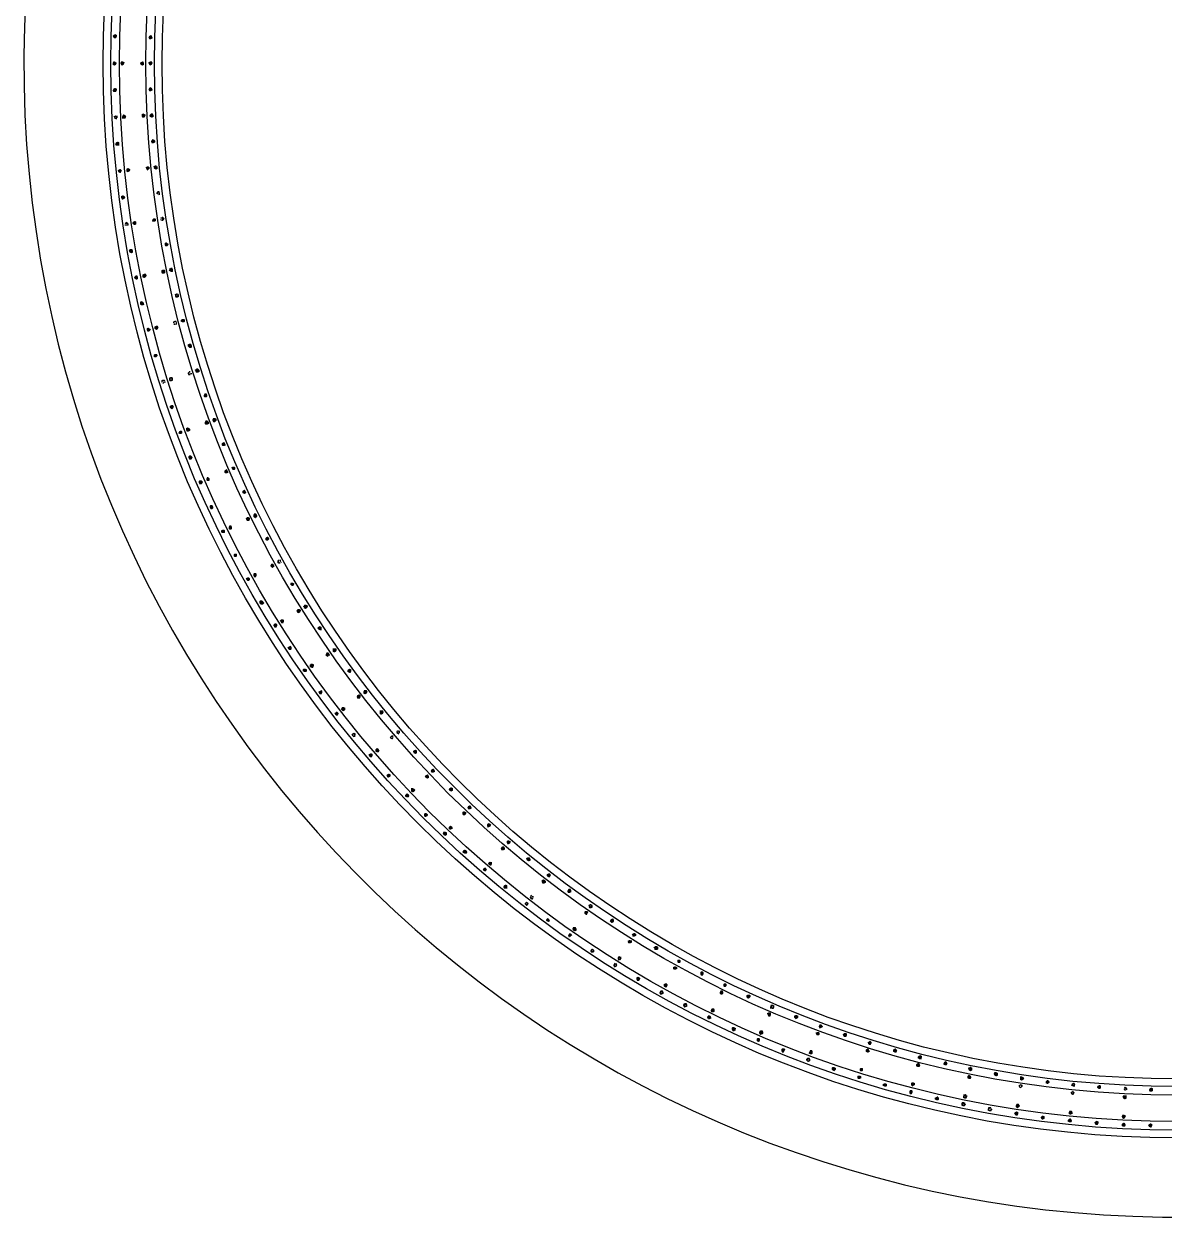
# Model space of a CAD drawing. Extents: x 157 to 1652, y -82 to 500.
# Drawn here: x 445.35 to 487.79, y 387.18 to 431.59 of the extents above; entities that cross this region are included whole.
import ezdxf

# ---------------------------------------------------------------- set-up
doc = ezdxf.new("R2010")
doc.units = 0
doc.header["$MEASUREMENT"] = 0
for name, color, linetype in [('PDF_BARRAS', 4, 'Continuous'), ('PDF_BARRAS-EN-VISTA-25', 4, 'Continuous'), ('PDF_CONTORNO-ENCOFRADO-25', 2, 'Continuous'), ('PDF_LINEAS-POS-ARMADURA', 4, 'Continuous')]:
    doc.layers.add(name, color=color, linetype=linetype)

msp = doc.modelspace()

# ---------------------------------------------------------------- hatches: boundary and pattern name
at = {"layer": 'PDF_BARRAS', "transparency": 33554559}
for points in [[(448.743, 431.211), (448.68, 431.18), (448.648, 431.148), (448.68, 431.084), (448.712, 431.053), (448.775, 431.053), (448.807, 431.116), (448.807, 431.18)], [(450.077, 431.021), (450.14, 431.053), (450.14, 431.084), (450.109, 431.148), (450.077, 431.18), (450.013, 431.148), (449.982, 431.084), (450.013, 431.021)], [(448.712, 430.196), (448.68, 430.196), (448.648, 430.132), (448.648, 430.069), (448.712, 430.037), (448.775, 430.069), (448.807, 430.132), (448.775, 430.164)], [(449.029, 430.196), (448.966, 430.196), (448.934, 430.132), (448.966, 430.069), (448.997, 430.037), (449.061, 430.069), (449.093, 430.132), (449.093, 430.164)], [(449.759, 430.037), (449.823, 430.069), (449.823, 430.132), (449.791, 430.196), (449.759, 430.196), (449.696, 430.164), (449.664, 430.132), (449.696, 430.069)], [(450.045, 430.037), (450.109, 430.069), (450.14, 430.132), (450.109, 430.196), (450.045, 430.196), (449.982, 430.164), (449.982, 430.132), (450.013, 430.069)], [(448.743, 429.211), (448.68, 429.18), (448.648, 429.116), (448.68, 429.053), (448.775, 429.053), (448.807, 429.116), (448.807, 429.18)], [(450.077, 429.084), (450.14, 429.116), (450.14, 429.148), (450.109, 429.211), (450.045, 429.243), (450.013, 429.211), (449.982, 429.148), (450.013, 429.084)], [(448.775, 428.196), (448.712, 428.164), (448.68, 428.132), (448.775, 428.132)], [(449.061, 428.227), (449.029, 428.196), (448.997, 428.132), (448.997, 428.069), (449.124, 428.069), (449.156, 428.132), (449.124, 428.196)], [(449.823, 428.1), (449.855, 428.132), (449.886, 428.196), (449.855, 428.227), (449.791, 428.259), (449.728, 428.227), (449.728, 428.164), (449.759, 428.1)], [(450.109, 428.1), (450.172, 428.132), (450.172, 428.196), (450.14, 428.259), (450.077, 428.259), (450.045, 428.227), (450.013, 428.164), (450.045, 428.132)], [(450.172, 427.148), (450.235, 427.18), (450.235, 427.243), (450.204, 427.275), (450.14, 427.307), (450.109, 427.275), (450.077, 427.211), (450.109, 427.148)], [(448.839, 427.211), (448.775, 427.18), (448.743, 427.116), (448.775, 427.053), (448.902, 427.053), (448.902, 427.18)], [(448.934, 426.196), (448.87, 426.164), (448.839, 426.132), (448.87, 426.069), (448.934, 426.037), (448.966, 426.069), (448.997, 426.132)], [(449.22, 426.227), (449.156, 426.196), (449.156, 426.1), (449.22, 426.069), (449.283, 426.1), (449.315, 426.164), (449.283, 426.196)], [(449.95, 426.132), (450.045, 426.227), (449.982, 426.291), (449.95, 426.291), (449.886, 426.259), (449.886, 426.227), (449.918, 426.164)], [(450.267, 426.164), (450.331, 426.196), (450.331, 426.259), (450.299, 426.323), (450.267, 426.259), (450.235, 426.259), (450.172, 426.227), (450.204, 426.196)], [(449.029, 425.211), (448.966, 425.18), (448.966, 425.116), (448.997, 425.053), (449.029, 425.053), (449.093, 425.084), (449.124, 425.116), (449.093, 425.18)], [(450.394, 425.37), (450.331, 425.37), (450.299, 425.338), (450.267, 425.275), (450.331, 425.243), (450.362, 425.211), (450.362, 425.307)], [(449.156, 424.227), (449.124, 424.196), (449.093, 424.132), (449.188, 424.132), (449.251, 424.069), (449.251, 424.132), (449.22, 424.196)], [(449.474, 424.259), (449.41, 424.227), (449.378, 424.164), (449.41, 424.132), (449.474, 424.1), (449.537, 424.132), (449.537, 424.227)], [(450.204, 424.227), (450.267, 424.259), (450.267, 424.323), (450.235, 424.354), (450.172, 424.354), (450.14, 424.323), (450.109, 424.259), (450.14, 424.227)], [(450.521, 424.259), (450.553, 424.291), (450.585, 424.354), (450.521, 424.418), (450.489, 424.418), (450.489, 424.323), (450.458, 424.259)], [(450.68, 423.307), (450.712, 423.338), (450.743, 423.402), (450.68, 423.434), (450.648, 423.465), (450.585, 423.434), (450.585, 423.37), (450.616, 423.307)], [(449.378, 423.211), (449.283, 423.211), (449.251, 423.148), (449.283, 423.084), (449.347, 423.053), (449.41, 423.084), (449.41, 423.148)], [(450.553, 422.291), (450.616, 422.323), (450.616, 422.386), (450.585, 422.45), (450.521, 422.45), (450.458, 422.418), (450.458, 422.354), (450.489, 422.291)], [(450.87, 422.354), (450.902, 422.386), (450.902, 422.45), (450.87, 422.513), (450.807, 422.513), (450.839, 422.45), (450.839, 422.418), (450.807, 422.354)], [(449.505, 422.227), (449.442, 422.164), (449.474, 422.1), (449.537, 422.069), (449.601, 422.1), (449.601, 422.164), (449.569, 422.227)], [(449.823, 422.291), (449.759, 422.259), (449.759, 422.164), (449.823, 422.132), (449.886, 422.164), (449.918, 422.227), (449.886, 422.291)], [(451.061, 421.402), (451.124, 421.434), (451.124, 421.497), (451.093, 421.561), (451.061, 421.497), (451.029, 421.465), (451.029, 421.497), (450.966, 421.465), (450.997, 421.402)], [(449.728, 421.275), (449.664, 421.243), (449.664, 421.18), (449.696, 421.116), (449.728, 421.18), (449.823, 421.18), (449.791, 421.243)], [(451.315, 420.481), (451.347, 420.513), (451.347, 420.576), (451.315, 420.608), (451.251, 420.608), (451.188, 420.576), (451.188, 420.513), (451.251, 420.481)], [(449.982, 420.291), (449.918, 420.259), (449.918, 420.196), (449.95, 420.132), (449.982, 420.132), (450.045, 420.164), (450.077, 420.227), (450.013, 420.259)], [(450.267, 420.354), (450.204, 420.323), (450.204, 420.259), (450.235, 420.227), (450.299, 420.196), (450.331, 420.227), (450.362, 420.291), (450.331, 420.354)], [(451.029, 420.545), (450.966, 420.545), (450.902, 420.513), (450.902, 420.449), (450.966, 420.481), (450.997, 420.481)], [(450.235, 419.307), (450.172, 419.275), (450.172, 419.211), (450.204, 419.18), (450.267, 419.18), (450.331, 419.243), (450.299, 419.307)], [(451.569, 419.529), (451.601, 419.561), (451.601, 419.624), (451.569, 419.688), (451.505, 419.688), (451.442, 419.656), (451.442, 419.592), (451.505, 419.529)], [(451.537, 418.608), (451.537, 418.672), (451.505, 418.672), (451.442, 418.608), (451.442, 418.576), (451.474, 418.513), (451.537, 418.513), (451.537, 418.576), (451.505, 418.576), (451.505, 418.608)], [(451.823, 418.608), (451.886, 418.64), (451.886, 418.703), (451.823, 418.767), (451.823, 418.672), (451.791, 418.672), (451.728, 418.64), (451.759, 418.608)], [(450.521, 418.354), (450.458, 418.323), (450.458, 418.259), (450.489, 418.227), (450.521, 418.291), (450.616, 418.291), (450.585, 418.354)], [(452.14, 417.688), (452.172, 417.719), (452.172, 417.783), (452.14, 417.846), (452.077, 417.846), (452.045, 417.783), (452.045, 417.719), (452.077, 417.688)], [(450.839, 417.402), (450.775, 417.37), (450.775, 417.307), (450.807, 417.275), (450.87, 417.243), (450.902, 417.275), (450.934, 417.338), (450.902, 417.402)], [(452.172, 416.672), (452.236, 416.703), (452.236, 416.767), (452.172, 416.83), (452.109, 416.83), (452.077, 416.767), (452.077, 416.703), (452.109, 416.672)], [(452.458, 416.767), (452.521, 416.83), (452.521, 416.894), (452.458, 416.926), (452.394, 416.926), (452.362, 416.862), (452.362, 416.83), (452.394, 416.767)], [(451.156, 416.449), (451.124, 416.418), (451.093, 416.354), (451.156, 416.323), (451.188, 416.323), (451.251, 416.354), (451.251, 416.418), (451.22, 416.449)], [(451.442, 416.576), (451.378, 416.545), (451.378, 416.481), (451.41, 416.418), (451.474, 416.418), (451.537, 416.449), (451.537, 416.513), (451.505, 416.545)], [(452.807, 415.878), (452.87, 415.91), (452.807, 416.037), (452.743, 416.005), (452.712, 415.973), (452.712, 415.91), (452.743, 415.878)], [(451.505, 415.529), (451.474, 415.497), (451.474, 415.434), (451.505, 415.37), (451.569, 415.37), (451.601, 415.402), (451.632, 415.465), (451.569, 415.529)], [(452.902, 414.862), (452.966, 414.894), (452.902, 415.021), (452.839, 414.989), (452.807, 414.957), (452.807, 414.894), (452.839, 414.862)], [(453.188, 414.989), (453.22, 415.021), (453.22, 415.084), (453.188, 415.116), (453.124, 415.116), (453.061, 415.084), (453.093, 415.021), (453.124, 414.989)], [(451.886, 414.608), (451.855, 414.576), (451.855, 414.513), (451.886, 414.449), (451.95, 414.449), (451.982, 414.481), (452.013, 414.545), (451.95, 414.608)], [(452.172, 414.735), (452.14, 414.672), (452.14, 414.608), (452.172, 414.576), (452.236, 414.576), (452.267, 414.608), (452.267, 414.672), (452.236, 414.703)], [(453.569, 414.1), (453.632, 414.132), (453.569, 414.259), (453.505, 414.227), (453.474, 414.196), (453.474, 414.132), (453.537, 414.1)], [(452.299, 413.688), (452.267, 413.656), (452.267, 413.592), (452.299, 413.529), (452.362, 413.529), (452.394, 413.561), (452.394, 413.624), (452.362, 413.688)], [(453.728, 413.084), (453.759, 413.148), (453.759, 413.211), (453.696, 413.243), (453.664, 413.243), (453.601, 413.18), (453.632, 413.116), (453.664, 413.084)], [(453.95, 413.275), (454.013, 413.211), (454.045, 413.275), (454.013, 413.338), (453.982, 413.37), (453.918, 413.37), (453.886, 413.307), (453.95, 413.307)], [(452.743, 412.767), (452.68, 412.735), (452.68, 412.672), (452.743, 412.64), (452.807, 412.64), (452.839, 412.672), (452.839, 412.735), (452.807, 412.767)], [(452.997, 412.926), (452.966, 412.862), (452.966, 412.799), (452.997, 412.767), (453.061, 412.767), (453.093, 412.799), (453.093, 412.862), (453.061, 412.926)], [(454.426, 412.354), (454.489, 412.418), (454.458, 412.481), (454.426, 412.513), (454.362, 412.481), (454.331, 412.449), (454.331, 412.386), (454.394, 412.354)], [(453.188, 411.878), (453.156, 411.846), (453.156, 411.783), (453.188, 411.751), (453.251, 411.751), (453.283, 411.783), (453.283, 411.846), (453.251, 411.878)], [(454.648, 411.37), (454.68, 411.402), (454.648, 411.465), (454.616, 411.497), (454.553, 411.497), (454.521, 411.434), (454.521, 411.402), (454.585, 411.338)], [(454.87, 411.592), (454.87, 411.656), (454.807, 411.656), (454.775, 411.592), (454.775, 411.529), (454.839, 411.497), (454.902, 411.497), (454.87, 411.561), (454.839, 411.561), (454.839, 411.592)], [(453.664, 410.989), (453.601, 410.957), (453.632, 410.894), (453.664, 410.862), (453.728, 410.862), (453.759, 410.894), (453.759, 410.957), (453.728, 410.989)], [(453.918, 411.148), (453.886, 411.116), (453.886, 411.053), (453.918, 410.989), (453.982, 410.989), (454.013, 411.053), (454.013, 411.116), (453.982, 411.148)], [(455.378, 410.672), (455.41, 410.735), (455.41, 410.767), (455.347, 410.799), (455.283, 410.799), (455.251, 410.735), (455.315, 410.672)], [(454.14, 410.132), (454.109, 410.1), (454.109, 410.037), (454.172, 409.973), (454.172, 410.069), (454.204, 410.069), (454.267, 410.1), (454.204, 410.132)], [(455.886, 409.846), (455.918, 409.91), (455.918, 409.942), (455.855, 409.973), (455.855, 409.91), (455.823, 409.91), (455.759, 409.846), (455.823, 409.815)], [(455.632, 409.688), (455.664, 409.751), (455.664, 409.783), (455.601, 409.815), (455.601, 409.751), (455.569, 409.751), (455.505, 409.688), (455.569, 409.656)], [(454.68, 409.275), (454.616, 409.211), (454.648, 409.18), (454.68, 409.116), (454.743, 409.116), (454.775, 409.18), (454.775, 409.243), (454.743, 409.275)], [(454.934, 409.434), (454.87, 409.37), (454.902, 409.338), (454.934, 409.275), (454.997, 409.275), (455.029, 409.338), (455.029, 409.402), (454.997, 409.434)], [(456.426, 409.021), (456.426, 409.148), (456.362, 409.18), (456.299, 409.148), (456.267, 409.116), (456.299, 409.053), (456.362, 409.021)], [(455.283, 408.449), (455.156, 408.386), (455.188, 408.322), (455.22, 408.291), (455.283, 408.291), (455.315, 408.322), (455.315, 408.386)], [(456.648, 408.1), (456.712, 408.069), (456.743, 408.1), (456.712, 408.164), (456.68, 408.195), (456.616, 408.195), (456.585, 408.132), (456.648, 408.132)], [(456.966, 408.227), (456.997, 408.291), (456.966, 408.354), (456.839, 408.354), (456.839, 408.227), (456.902, 408.195)], [(456.045, 407.624), (456.109, 407.624), (456.14, 407.688), (456.14, 407.751), (456.077, 407.783), (456.013, 407.783), (456.045, 407.719)], [(455.759, 407.592), (455.728, 407.561), (455.728, 407.497), (455.791, 407.465), (455.855, 407.465), (455.886, 407.497), (455.886, 407.561), (455.823, 407.592)], [(457.505, 407.434), (457.537, 407.497), (457.537, 407.561), (457.474, 407.592), (457.41, 407.561), (457.378, 407.497), (457.41, 407.465), (457.474, 407.434)], [(456.426, 406.799), (456.299, 406.735), (456.331, 406.672), (456.362, 406.64), (456.426, 406.64), (456.458, 406.703), (456.458, 406.767)], [(457.855, 406.481), (457.886, 406.545), (457.886, 406.608), (457.823, 406.64), (457.759, 406.608), (457.728, 406.545), (457.759, 406.481)], [(458.109, 406.672), (458.14, 406.735), (458.109, 406.799), (458.013, 406.799), (457.982, 406.735), (457.982, 406.672), (458.045, 406.64)], [(456.966, 405.973), (456.902, 405.942), (456.934, 405.878), (456.966, 405.846), (457.029, 405.846), (457.061, 405.91), (457.061, 405.942), (456.997, 406.005)], [(457.188, 406.164), (457.156, 406.1), (457.156, 406.069), (457.22, 406.005), (457.283, 406.037), (457.315, 406.069), (457.315, 406.132), (457.251, 406.164)], [(458.712, 405.91), (458.743, 405.973), (458.712, 406.037), (458.585, 406.037), (458.585, 405.91), (458.648, 405.878)], [(457.569, 405.18), (457.537, 405.148), (457.569, 405.084), (457.632, 405.148), (457.632, 405.116), (457.696, 405.116), (457.696, 405.18), (457.632, 405.211)], [(459.061, 405.053), (459.061, 405.116), (458.997, 405.084), (458.966, 405.021), (458.997, 404.989), (459.061, 404.957), (459.093, 404.989), (459.061, 405.021), (459.029, 405.021), (459.029, 405.053)], [(459.283, 405.307), (459.22, 405.275), (459.188, 405.243), (459.283, 405.243)], [(458.489, 404.64), (458.426, 404.576), (458.426, 404.513), (458.489, 404.481), (458.553, 404.481), (458.585, 404.545), (458.553, 404.608)], [(458.204, 404.418), (458.172, 404.386), (458.204, 404.322), (458.236, 404.291), (458.299, 404.291), (458.331, 404.354), (458.331, 404.418), (458.267, 404.449)], [(459.982, 404.449), (459.982, 404.545), (459.918, 404.576), (459.855, 404.545), (459.823, 404.513), (459.855, 404.449), (459.918, 404.418)], [(460.648, 403.751), (460.648, 403.783), (460.616, 403.846), (460.585, 403.878), (460.521, 403.846), (460.489, 403.783), (460.521, 403.719), (460.585, 403.719)], [(458.87, 403.656), (458.839, 403.624), (458.87, 403.561), (458.902, 403.529), (458.966, 403.561), (458.997, 403.592), (458.997, 403.656), (458.934, 403.688)], [(460.426, 403.529), (460.426, 403.592), (460.394, 403.656), (460.363, 403.656), (460.299, 403.624), (460.267, 403.592), (460.299, 403.529), (460.363, 403.497)], [(459.601, 402.957), (459.537, 402.894), (459.537, 402.83), (459.601, 402.799), (459.664, 402.799), (459.696, 402.862), (459.664, 402.926)], [(459.759, 403.148), (459.759, 403.021), (459.823, 402.989), (459.886, 403.021), (459.918, 403.084), (459.886, 403.116), (459.823, 403.148)], [(461.315, 403.053), (461.315, 403.148), (461.251, 403.18), (461.188, 403.148), (461.156, 403.084), (461.188, 403.053), (461.251, 403.021)], [(462.013, 402.386), (462.013, 402.418), (461.982, 402.481), (461.95, 402.513), (461.886, 402.481), (461.855, 402.418), (461.886, 402.354), (461.95, 402.354)], [(460.267, 402.227), (460.236, 402.164), (460.236, 402.1), (460.299, 402.068), (460.363, 402.1), (460.394, 402.164), (460.363, 402.195), (460.299, 402.227)], [(461.791, 402.164), (461.823, 402.227), (461.791, 402.259), (461.728, 402.291), (461.664, 402.259), (461.664, 402.195), (461.696, 402.132), (461.759, 402.132)], [(460.966, 401.529), (460.934, 401.465), (460.966, 401.402), (461.029, 401.37), (461.093, 401.402), (461.093, 401.497), (461.029, 401.529)], [(461.22, 401.751), (461.156, 401.688), (461.156, 401.624), (461.22, 401.592), (461.283, 401.624), (461.315, 401.656), (461.283, 401.719)], [(462.712, 401.719), (462.743, 401.783), (462.712, 401.815), (462.648, 401.846), (462.585, 401.815), (462.648, 401.783), (462.648, 401.688)], [(463.442, 401.084), (463.474, 401.148), (463.442, 401.18), (463.378, 401.211), (463.315, 401.18), (463.315, 401.116), (463.347, 401.053), (463.378, 401.053)], [(461.696, 400.83), (461.664, 400.767), (461.696, 400.735), (461.759, 400.703), (461.823, 400.703), (461.855, 400.767), (461.823, 400.83), (461.759, 400.862)], [(463.251, 400.862), (463.251, 400.926), (463.188, 400.989), (463.124, 400.957), (463.093, 400.894), (463.124, 400.83), (463.188, 400.83)], [(462.458, 400.164), (462.426, 400.1), (462.458, 400.068), (462.521, 400.037), (462.585, 400.1), (462.553, 400.164), (462.521, 400.195)], [(462.648, 400.386), (462.616, 400.354), (462.648, 400.291), (462.712, 400.259), (462.775, 400.291), (462.712, 400.322), (462.712, 400.418)], [(464.204, 400.449), (464.204, 400.513), (464.172, 400.576), (464.14, 400.513), (464.109, 400.513), (464.045, 400.481), (464.077, 400.449), (464.14, 400.418)], [(464.775, 399.624), (464.775, 399.688), (464.743, 399.719), (464.68, 399.751), (464.616, 399.719), (464.616, 399.656), (464.648, 399.592), (464.712, 399.592)], [(464.934, 399.846), (464.966, 399.91), (464.934, 399.973), (464.87, 399.973), (464.807, 399.942), (464.807, 399.878), (464.839, 399.846), (464.902, 399.815)], [(463.22, 399.529), (463.188, 399.465), (463.22, 399.402), (463.347, 399.402), (463.347, 399.529), (463.283, 399.561)], [(465.728, 399.275), (465.728, 399.338), (465.696, 399.402), (465.632, 399.402), (465.601, 399.37), (465.569, 399.307), (465.601, 399.243), (465.664, 399.243)], [(464.077, 398.83), (464.109, 398.799), (464.14, 398.862), (464.109, 398.894), (464.045, 398.926), (464.013, 398.894), (464.045, 398.862), (464.077, 398.862)], [(464.204, 399.148), (464.172, 399.084), (464.204, 399.021), (464.267, 398.989), (464.299, 399.021), (464.331, 399.084), (464.236, 399.084)], [(466.521, 398.703), (466.521, 398.767), (466.49, 398.83), (466.458, 398.767), (466.458, 398.735), (466.426, 398.767), (466.363, 398.735), (466.394, 398.672), (466.458, 398.672)], [(466.299, 398.418), (466.363, 398.545), (466.299, 398.576), (466.236, 398.576), (466.204, 398.545), (466.204, 398.481), (466.236, 398.449)], [(464.807, 398.291), (464.775, 398.227), (464.807, 398.195), (464.87, 398.164), (464.934, 398.195), (464.87, 398.227), (464.87, 398.322)], [(465.791, 397.973), (465.759, 397.91), (465.791, 397.846), (465.855, 397.815), (465.918, 397.846), (465.918, 397.91), (465.886, 397.973)], [(467.22, 398.291), (467.188, 398.259), (467.156, 398.195), (467.22, 398.132), (467.251, 398.132), (467.315, 398.164), (467.251, 398.195), (467.251, 398.227)], [(465.632, 397.719), (465.601, 397.656), (465.632, 397.592), (465.664, 397.656), (465.759, 397.656), (465.728, 397.719), (465.664, 397.751)], [(467.982, 397.402), (467.982, 397.465), (467.95, 397.497), (467.918, 397.434), (467.886, 397.434), (467.823, 397.402), (467.855, 397.37), (467.918, 397.37)], [(468.14, 397.656), (468.14, 397.719), (468.109, 397.751), (468.077, 397.688), (468.045, 397.688), (467.982, 397.656), (468.013, 397.624), (468.077, 397.624)], [(468.966, 397.148), (468.966, 397.211), (468.934, 397.275), (468.902, 397.18), (468.87, 397.18), (468.807, 397.148), (468.839, 397.116), (468.902, 397.116)], [(467.537, 396.735), (467.569, 396.767), (467.601, 396.83), (467.505, 396.799)], [(469.791, 396.672), (469.791, 396.735), (469.759, 396.767), (469.696, 396.767), (469.664, 396.735), (469.664, 396.672), (469.696, 396.64), (469.759, 396.64)], [(467.378, 396.481), (467.41, 396.513), (467.442, 396.576), (467.347, 396.545)], [(469.664, 396.418), (469.664, 396.481), (469.601, 396.513), (469.569, 396.513), (469.505, 396.481), (469.505, 396.418), (469.537, 396.386), (469.601, 396.386)], [(470.648, 396.227), (470.648, 396.291), (470.617, 396.322), (470.553, 396.322), (470.521, 396.291), (470.521, 396.227), (470.553, 396.164), (470.617, 396.164)], [(468.14, 396.1), (468.14, 396.037), (468.172, 395.973), (468.236, 395.973), (468.267, 396.005), (468.299, 396.068), (468.267, 396.1), (468.204, 396.132)], [(469.156, 395.846), (469.156, 395.783), (469.188, 395.751), (469.251, 395.719), (469.283, 395.751), (469.315, 395.815), (469.283, 395.878), (469.22, 395.878)], [(471.505, 395.783), (471.505, 395.846), (471.474, 395.878), (471.41, 395.878), (471.378, 395.846), (471.378, 395.783), (471.41, 395.751), (471.474, 395.751)], [(471.378, 395.497), (471.378, 395.561), (471.347, 395.624), (471.283, 395.624), (471.251, 395.561), (471.251, 395.497), (471.283, 395.465), (471.347, 395.465)], [(472.394, 395.37), (472.394, 395.434), (472.363, 395.465), (472.299, 395.465), (472.236, 395.434), (472.236, 395.37), (472.299, 395.307), (472.363, 395.338)], [(469.95, 395.053), (469.982, 394.989), (470.045, 395.021), (470.045, 395.084), (470.013, 395.148), (469.95, 395.148), (469.886, 395.116), (469.95, 395.084), (469.982, 395.053)], [(470.934, 394.926), (470.902, 394.862), (470.934, 394.799), (470.997, 394.799), (471.061, 394.83), (471.061, 394.894), (471.029, 394.957), (470.966, 394.957)], [(473.283, 394.989), (473.283, 395.053), (473.22, 395.084), (473.22, 394.989), (473.188, 394.989), (473.188, 394.926), (473.251, 394.926)], [(470.775, 394.64), (470.775, 394.608), (470.807, 394.545), (470.839, 394.608), (470.87, 394.608), (470.934, 394.64), (470.902, 394.672), (470.839, 394.703)], [(473.156, 394.703), (473.156, 394.767), (473.124, 394.799), (473.061, 394.799), (472.997, 394.767), (473.061, 394.64), (473.124, 394.64)], [(474.172, 394.608), (474.172, 394.672), (474.109, 394.703), (474.077, 394.703), (474.013, 394.672), (474.013, 394.608), (474.077, 394.545), (474.14, 394.576)], [(471.696, 394.227), (471.696, 394.164), (471.728, 394.1), (471.791, 394.1), (471.759, 394.164), (471.759, 394.195), (471.791, 394.259), (471.728, 394.259)], [(472.807, 393.973), (472.87, 394.005), (472.87, 394.068), (472.839, 394.132), (472.775, 394.132), (472.712, 394.1), (472.807, 394.068)], [(474.966, 393.973), (474.966, 394.037), (474.934, 394.068), (474.87, 394.068), (474.807, 394.037), (474.839, 393.973), (474.87, 393.941), (474.934, 393.941)], [(475.093, 394.259), (475.061, 394.322), (475.029, 394.354), (474.966, 394.354), (474.934, 394.291), (474.934, 394.259), (474.966, 394.195)], [(475.982, 393.941), (475.982, 394.005), (475.95, 394.037), (475.886, 394.037), (475.823, 393.973), (475.855, 393.91), (475.886, 393.878), (475.95, 393.878)], [(472.617, 393.814), (472.617, 393.751), (472.648, 393.719), (472.712, 393.688), (472.744, 393.751), (472.744, 393.814), (472.712, 393.846), (472.648, 393.846)], [(476.902, 393.656), (476.902, 393.688), (476.839, 393.751), (476.807, 393.719), (476.744, 393.688), (476.775, 393.624), (476.807, 393.592), (476.87, 393.592)], [(473.537, 393.434), (473.537, 393.37), (473.569, 393.307), (473.632, 393.307), (473.696, 393.434), (473.632, 393.465), (473.569, 393.465)], [(474.617, 393.402), (474.553, 393.275), (474.617, 393.243), (474.68, 393.243), (474.712, 393.275), (474.712, 393.338), (474.68, 393.402)], [(476.839, 393.338), (476.775, 393.465), (476.712, 393.434), (476.68, 393.402), (476.68, 393.338), (476.744, 393.307), (476.775, 393.307)], [(477.855, 393.37), (477.823, 393.434), (477.791, 393.465), (477.728, 393.434), (477.696, 393.402), (477.696, 393.338), (477.759, 393.307), (477.823, 393.307)], [(478.775, 393.116), (478.775, 393.18), (478.712, 393.211), (478.648, 393.18), (478.617, 393.148), (478.617, 393.084), (478.68, 393.116)], [(475.41, 392.735), (475.41, 392.672), (475.442, 392.64), (475.505, 392.608), (475.569, 392.672), (475.569, 392.735), (475.505, 392.767), (475.442, 392.767)], [(476.458, 392.703), (476.458, 392.64), (476.49, 392.608), (476.553, 392.608), (476.585, 392.64), (476.585, 392.703), (476.553, 392.735), (476.49, 392.735)], [(478.712, 392.83), (478.68, 392.894), (478.648, 392.926), (478.585, 392.894), (478.553, 392.862), (478.553, 392.799), (478.617, 392.767), (478.68, 392.767)], [(479.728, 392.894), (479.696, 392.957), (479.664, 392.989), (479.601, 392.957), (479.569, 392.894), (479.569, 392.862), (479.632, 392.83), (479.696, 392.83)], [(480.521, 392.767), (480.49, 392.703), (480.521, 392.64), (480.585, 392.608), (480.648, 392.64), (480.648, 392.672), (480.585, 392.672), (480.585, 392.703)], [(476.363, 392.418), (476.363, 392.354), (476.394, 392.322), (476.458, 392.322), (476.521, 392.354), (476.521, 392.418), (476.458, 392.449), (476.394, 392.449)], [(478.363, 392.164), (478.363, 392.1), (478.426, 392.037), (478.458, 392.068), (478.521, 392.1), (478.521, 392.164), (478.458, 392.195), (478.394, 392.195)], [(480.617, 392.386), (480.585, 392.449), (480.521, 392.481), (480.458, 392.418), (480.458, 392.354), (480.521, 392.322), (480.585, 392.322)], [(481.601, 392.449), (481.601, 392.545), (481.537, 392.576), (481.474, 392.576), (481.442, 392.513), (481.474, 392.449), (481.537, 392.418)], [(482.585, 392.354), (482.553, 392.386), (482.49, 392.418), (482.426, 392.418), (482.426, 392.291), (482.49, 392.259), (482.553, 392.291)], [(483.537, 392.195), (483.505, 392.259), (483.442, 392.291), (483.378, 392.227), (483.378, 392.164), (483.442, 392.132), (483.505, 392.164)], [(484.49, 392.1), (484.458, 392.164), (484.426, 392.195), (484.426, 392.1)], [(477.315, 392.132), (477.315, 392.068), (477.378, 392.037), (477.442, 392.037), (477.474, 392.068), (477.474, 392.132), (477.41, 392.164), (477.378, 392.164)], [(478.299, 391.846), (478.299, 391.814), (478.331, 391.751), (478.394, 391.751), (478.426, 391.814), (478.426, 391.878), (478.394, 391.91), (478.331, 391.91)], [(485.442, 391.973), (485.442, 392.068), (485.378, 392.1), (485.315, 392.068), (485.283, 392.005), (485.315, 391.973), (485.378, 391.941)], [(486.426, 391.941), (486.394, 392.005), (486.331, 392.037), (486.299, 392.005), (486.363, 391.941), (486.331, 391.941), (486.331, 391.878), (486.394, 391.91)], [(487.378, 391.878), (487.378, 391.973), (487.315, 392.005), (487.251, 391.973), (487.22, 391.91), (487.251, 391.846), (487.315, 391.846)], [(479.251, 391.624), (479.251, 391.561), (479.315, 391.529), (479.378, 391.529), (479.41, 391.561), (479.41, 391.624), (479.347, 391.688), (479.315, 391.656)], [(480.236, 391.402), (480.236, 391.338), (480.299, 391.307), (480.299, 391.37), (480.331, 391.402), (480.331, 391.37), (480.394, 391.434), (480.331, 391.465), (480.267, 391.465)], [(480.299, 391.688), (480.299, 391.624), (480.363, 391.592), (480.426, 391.592), (480.458, 391.656), (480.458, 391.719), (480.394, 391.688), (480.363, 391.656), (480.363, 391.688)], [(482.331, 391.307), (482.363, 391.243), (482.426, 391.307), (482.394, 391.37), (482.363, 391.402), (482.299, 391.402), (482.267, 391.338), (482.331, 391.338)], [(486.394, 391.592), (486.394, 391.719), (486.267, 391.719), (486.236, 391.656), (486.267, 391.592), (486.331, 391.561)], [(481.22, 391.211), (481.22, 391.148), (481.283, 391.116), (481.283, 391.18)], [(482.204, 391.053), (482.236, 390.989), (482.267, 390.957), (482.331, 390.957), (482.363, 391.021), (482.363, 391.084), (482.299, 391.116), (482.236, 391.084)], [(483.188, 390.894), (483.22, 390.83), (483.251, 390.799), (483.315, 390.83), (483.347, 390.862), (483.347, 390.926), (483.283, 390.957), (483.251, 390.957)], [(484.204, 390.799), (484.204, 390.735), (484.267, 390.703), (484.331, 390.703), (484.363, 390.767), (484.331, 390.83), (484.299, 390.862), (484.236, 390.83)], [(484.236, 391.084), (484.236, 391.021), (484.299, 390.989), (484.363, 391.021), (484.394, 391.053), (484.363, 391.116), (484.331, 391.148), (484.267, 391.148)], [(486.204, 390.926), (486.236, 390.862), (486.267, 390.83), (486.331, 390.862), (486.363, 390.926), (486.363, 390.957), (486.299, 390.989), (486.236, 390.989)], [(485.188, 390.703), (485.22, 390.64), (485.251, 390.608), (485.315, 390.608), (485.347, 390.672), (485.347, 390.735), (485.283, 390.767), (485.22, 390.735)], [(486.204, 390.64), (486.204, 390.576), (486.267, 390.545), (486.331, 390.545), (486.363, 390.608), (486.331, 390.672), (486.299, 390.703), (486.236, 390.672)], [(487.188, 390.608), (487.22, 390.545), (487.283, 390.513), (487.315, 390.513), (487.347, 390.576), (487.347, 390.64), (487.283, 390.672), (487.22, 390.64)]]:
    msp.add_hatch(color=256, dxfattribs=at).paths.add_polyline_path(points)
h = msp.add_hatch(color=256, dxfattribs=at)
h.paths.add_polyline_path([(450.902, 418.386), (450.87, 418.449), (450.807, 418.449), (450.743, 418.418), (450.743, 418.354), (450.775, 418.291), (450.839, 418.291), (450.902, 418.323)])
h.paths.add_polyline_path([(450.839, 418.354), (450.807, 418.354), (450.807, 418.386), (450.839, 418.386)], flags=0)
h = msp.add_hatch(color=256, dxfattribs=at)
h.paths.add_polyline_path([(466.521, 397.084), (466.49, 397.084), (466.521, 397.116)])
h.paths.add_polyline_path([(466.585, 397.053), (466.585, 397.116), (466.553, 397.148), (466.49, 397.18), (466.458, 397.148), (466.426, 397.084), (466.458, 397.021), (466.521, 397.021)], flags=0)
h = msp.add_hatch(color=256, dxfattribs=at)
h.paths.add_polyline_path([(469.124, 395.624), (469.061, 395.624), (469.029, 395.592), (468.997, 395.529), (469.029, 395.465), (469.093, 395.465), (469.156, 395.497), (469.156, 395.561)])
h.paths.add_polyline_path([(469.093, 395.529), (469.061, 395.529), (469.093, 395.561)], flags=0)
h = msp.add_hatch(color=256, dxfattribs=at)
h.paths.add_polyline_path([(474.585, 393.116), (474.521, 393.116), (474.458, 393.053), (474.458, 393.021), (474.521, 392.957), (474.553, 392.957), (474.617, 392.989), (474.617, 393.053)])
h.paths.add_polyline_path([(474.553, 393.021), (474.521, 393.021), (474.553, 393.053)], flags=0)
h = msp.add_hatch(color=256, dxfattribs=at)
h.paths.add_polyline_path([(482.394, 392.005), (482.426, 391.973), (482.49, 392.005), (482.521, 392.037), (482.521, 392.1), (482.458, 392.132), (482.394, 392.1), (482.363, 392.068)])
h.paths.add_polyline_path([(482.426, 392.037), (482.426, 392.068), (482.458, 392.068), (482.458, 392.037)], flags=0)
h = msp.add_hatch(color=256, dxfattribs=at)
h.paths.add_polyline_path([(484.426, 391.751), (484.458, 391.814), (484.394, 391.878), (484.331, 391.846), (484.299, 391.814), (484.331, 391.751), (484.394, 391.719)])
h.paths.add_polyline_path([(484.394, 391.783), (484.363, 391.814), (484.394, 391.814)], flags=0)

# ---------------------------------------------------------------- linework, layer by layer
at = {"layer": 'PDF_BARRAS', "lineweight": 0}
for points, const_width in [([(448.728, 428.132), (448.743, 428.084), (448.807, 428.053)], 0.0568), ([(448.807, 428.084), (448.807, 428.132), (448.807, 428.18)], 0.0635), ([(450.791, 422.497), (450.807, 422.45), (450.775, 422.386)], 0.0852), ([(449.712, 421.148), (449.759, 421.148), (449.823, 421.164)], 0.0635), ([(450.918, 420.418), (450.95, 420.418), (450.997, 420.418)], 0.0635), ([(451.823, 418.719), (451.791, 418.719), (451.728, 418.672)], 0.0952), ([(453.918, 413.307), (453.918, 413.259), (453.982, 413.211)], 0.0635), ([(454.172, 410.021), (454.22, 410.021), (454.267, 410.069)], 0.0952), ([(455.855, 409.942), (455.807, 409.942), (455.759, 409.878)], 0.0635), ([(455.601, 409.783), (455.553, 409.783), (455.505, 409.719)], 0.0635), ([(456.029, 407.751), (456.013, 407.703), (456.013, 407.64)], 0.0635), ([(457.585, 405.069), (457.616, 405.084), (457.68, 405.084)], 0.0635), ([(459.236, 405.243), (459.251, 405.195), (459.315, 405.164)], 0.0568), ([(459.315, 405.195), (459.315, 405.243), (459.315, 405.291)], 0.0635), ([(462.616, 401.799), (462.616, 401.751), (462.632, 401.688)], 0.0635), ([(462.743, 400.307), (462.743, 400.354), (462.743, 400.402)], 0.0635), ([(463.997, 398.862), (464.029, 398.83), (464.061, 398.799), (464.093, 398.783)], 0.0673), ([(468.918, 397.227), (468.87, 397.227), (468.807, 397.18)], 0.0952), ([(467.426, 396.592), (467.378, 396.592), (467.315, 396.624)], 0.0568), ([(467.585, 396.846), (467.537, 396.846), (467.474, 396.878)], 0.0568), ([(473.22, 395.053), (473.172, 395.053), (473.156, 395.005), (473.156, 394.941)], 0.0635), ([(471.807, 394.116), (471.791, 394.164), (471.823, 394.227)], 0.0852), ([(472.759, 394.084), (472.759, 394.037), (472.791, 393.973)], 0.0952), ([(478.648, 393.1), (478.696, 393.084), (478.759, 393.084)], 0.0635), ([(480.617, 392.672), (480.617, 392.719), (480.553, 392.767)], 0.0635), ([(484.426, 392.148), (484.378, 392.132), (484.347, 392.068)], 0.0568), ([(480.426, 391.735), (480.378, 391.719), (480.315, 391.719)], 0.0635), ([(484.378, 392.068), (484.41, 392.068), (484.474, 392.068)], 0.0635), ([(480.299, 391.338), (480.347, 391.338), (480.394, 391.402)], 0.0635), ([(481.347, 391.259), (481.315, 391.243), (481.267, 391.243), (481.251, 391.195)], 0.0635), ([(482.299, 391.338), (482.299, 391.291), (482.347, 391.243)], 0.0635), ([(481.283, 391.148), (481.331, 391.148), (481.378, 391.211)], 0.0635)]:
    msp.add_lwpolyline(points, dxfattribs=dict(at, const_width=const_width))
for points in [[(450.283, 426.291, 0.0635, 0.0635, 0), (450.235, 426.291, 0.0568, 0.0568, 0), (450.172, 426.259, 0, 0, 0)], [(451.077, 421.529, 0.0635, 0.0635, 0), (451.029, 421.529, 0.0568, 0.0568, 0), (450.966, 421.497, 0, 0, 0)], [(451.569, 418.545, 0.0635, 0.0635, 0), (451.569, 418.592, 0, 0, 0), (451.569, 418.64, 0, 0, 0)], [(456.616, 408.132, 0.0635, 0.0635, 0), (456.616, 408.084, 0.0568, 0.0568, 0), (456.68, 408.053, 0, 0, 0)], [(464.156, 400.545, 0.0635, 0.0635, 0), (464.109, 400.545, 0.0568, 0.0568, 0), (464.045, 400.513, 0, 0, 0)], [(466.474, 398.799, 0.0635, 0.0635, 0), (466.426, 398.799, 0.0568, 0.0568, 0), (466.363, 398.767, 0, 0, 0)], [(464.902, 398.211, 0.0635, 0.0635, 0), (464.902, 398.259, 3.014218298659568e-14, 3.014218298659568e-14, 0), (464.87, 398.291, 0, 0, 0)], [(467.283, 398.18, 0.0635, 0.0635, 0), (467.283, 398.227, 0.0568, 0.0568, 0), (467.251, 398.291, 0, 0, 0)], [(465.648, 397.624, 0.0635, 0.0635, 0), (465.696, 397.624, 3.014218298659568e-14, 3.014218298659568e-14, 0), (465.728, 397.656, 0, 0, 0)], [(467.934, 397.465, 0.0635, 0.0635, 0), (467.886, 397.465, 0.0568, 0.0568, 0), (467.823, 397.434, 0, 0, 0)], [(468.093, 397.719, 0.0635, 0.0635, 0), (468.045, 397.719, 0.0568, 0.0568, 0), (467.982, 397.688, 0, 0, 0)], [(467.315, 396.592, 0.0635, 0.0635, 0), (467.315, 396.545, 0.0568, 0.0568, 0), (467.347, 396.481, 0, 0, 0)], [(467.474, 396.846, 0.0635, 0.0635, 0), (467.474, 396.799, 0.0568, 0.0568, 0), (467.505, 396.735, 0, 0, 0)], [(469.918, 395.1, 0.0635, 0.0635, 0), (469.918, 395.053, 0.0568, 0.0568, 0), (469.95, 394.989, 0, 0, 0)], [(470.823, 394.576, 0.0635, 0.0635, 0), (470.87, 394.576, 0.0568, 0.0568, 0), (470.934, 394.608, 0, 0, 0)]]:
    msp.add_lwpolyline(points, format="xyseb", dxfattribs=at)
for points in [[(450.394, 425.227), (450.394, 425.275), (450.378, 425.338)], [(450.458, 424.402), (450.458, 424.354), (450.442, 424.291)], [(449.109, 424.1), (449.156, 424.1), (449.22, 424.1)], [(451.029, 420.402), (451.029, 420.449), (451.013, 420.513)], [(450.521, 418.211), (450.569, 418.259), (450.616, 418.259)], [(454.918, 411.529), (454.902, 411.592), (454.902, 411.64)], [(459.077, 405.005), (459.077, 405.053), (459.077, 405.1)], [(464.315, 399.116), (464.267, 399.116), (464.22, 399.164)], [(486.315, 391.989), (486.299, 391.941), (486.331, 391.91)]]:
    msp.add_lwpolyline(points, dxfattribs=at)
at = {"layer": 'PDF_BARRAS-EN-VISTA-25', "color": 5, "lineweight": 25}
for radius in [39.699, 39.381, 38.397, 38.079]:
    msp.add_circle((488.283, 430.116), radius, dxfattribs=at)
at = {"layer": 'PDF_CONTORNO-ENCOFRADO-25', "lineweight": 25}
for radius in [39.984, 37.794]:
    msp.add_circle((488.283, 430.116), radius, dxfattribs=at)
at = {"layer": 'PDF_LINEAS-POS-ARMADURA', "color": 2, "lineweight": 25}
msp.add_arc((488.283, 430.116), 42.937, 91.4502, 90, dxfattribs=at)

doc.saveas('drawing.dxf')
